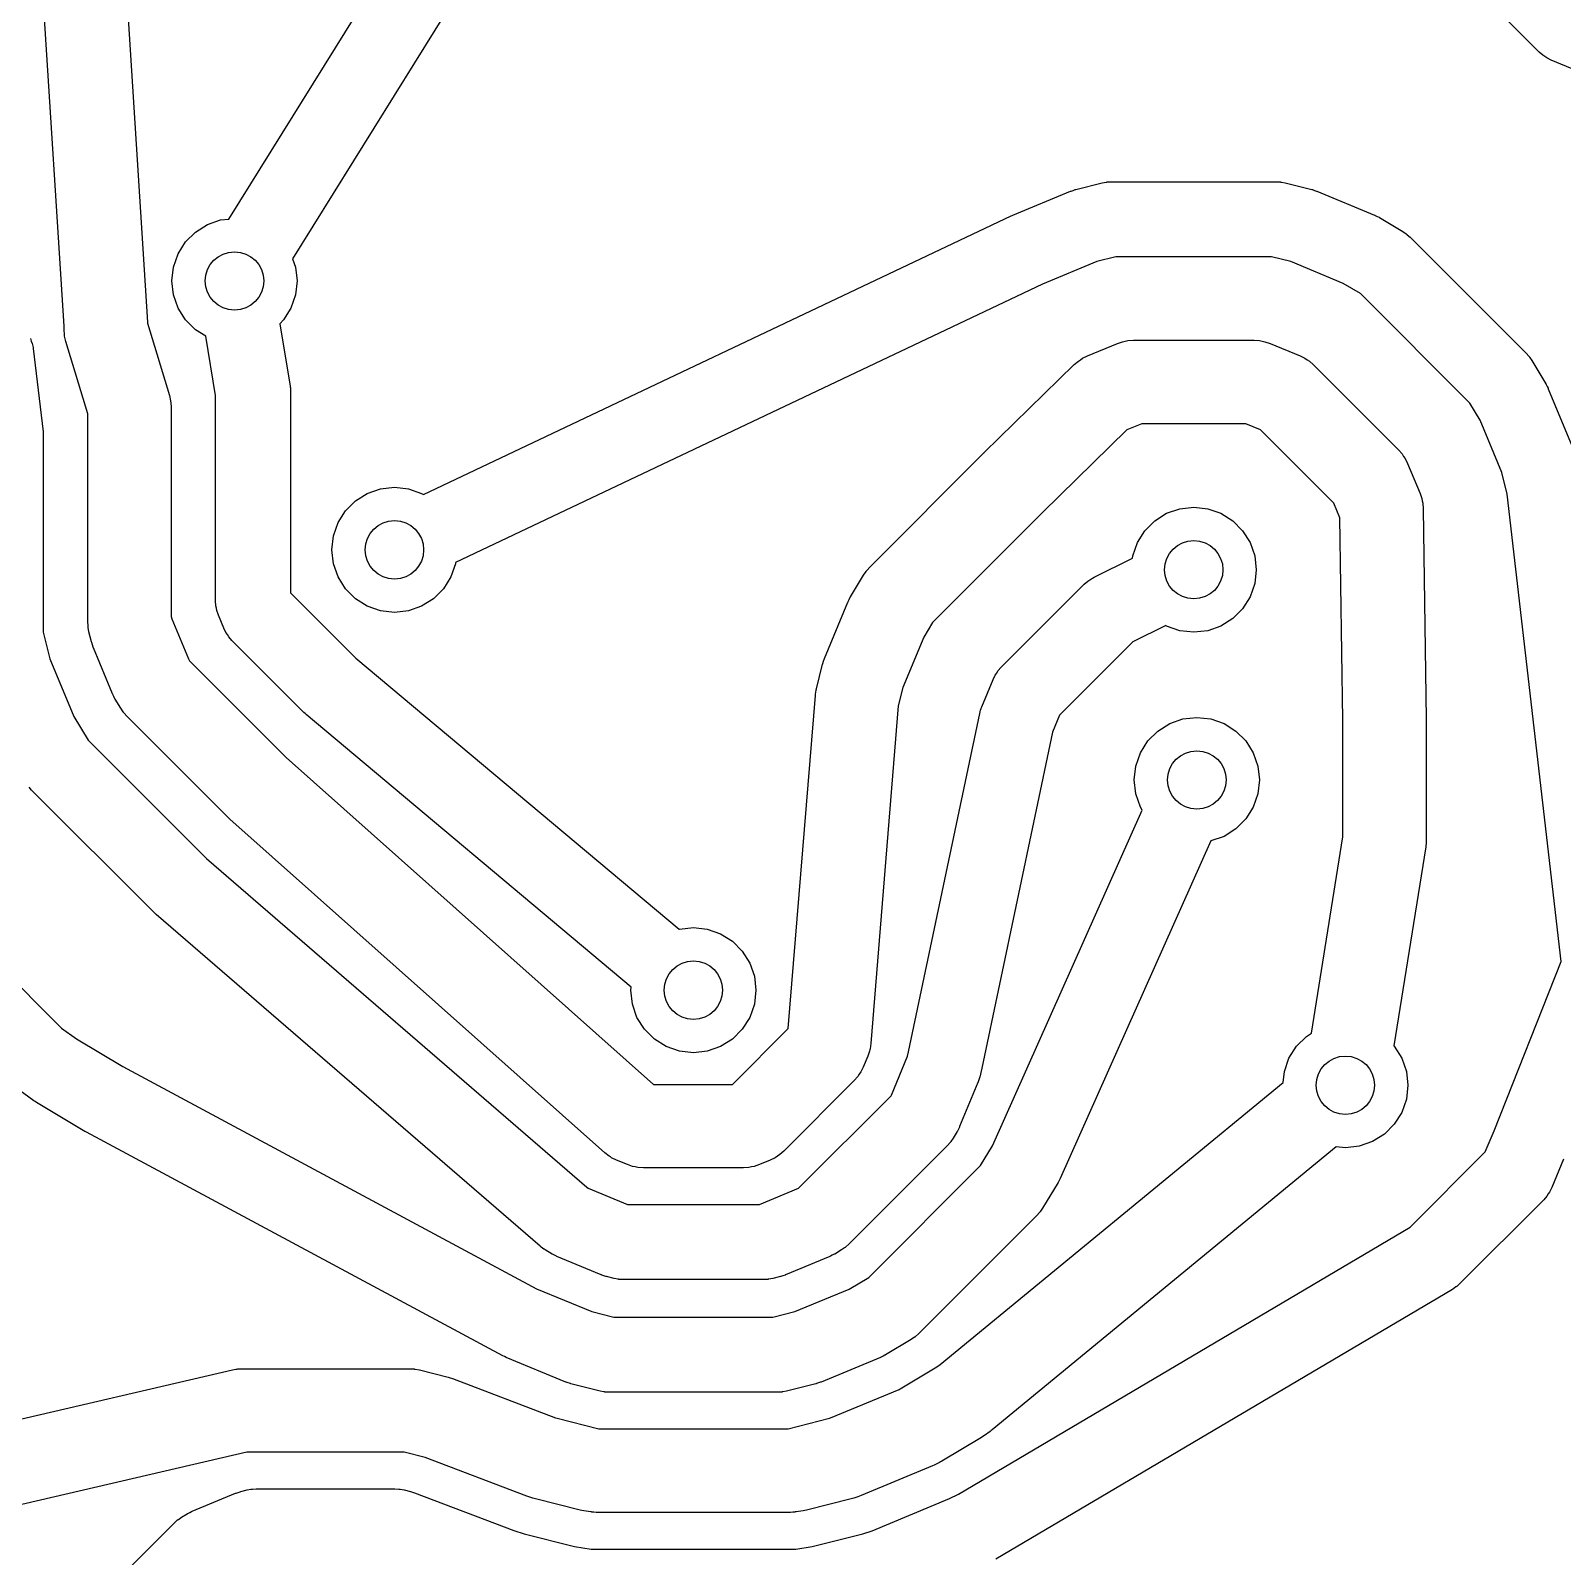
# Model space of a CAD drawing. Extents: x 94.6 to 189.8, y -126.6 to -62.1.
# Drawn here: x 103.86 to 122.22, y -112.24 to -93.95 of the extents above; entities that cross this region are included whole.
import ezdxf

# ---------------------------------------------------------------- set-up
doc = ezdxf.new("R2010")
doc.units = 0
doc.layers.add('BLACK', color=7, linetype='CONTINUOUS')

msp = doc.modelspace()

# ---------------------------------------------------------------- linework, layer by layer
at = {"layer": 'BLACK', "linetype": 'CONTINUOUS'}
for p, q in [((106.231912, -96.210171), (120.971632, -72.522853)), ((121.708519, -73.042136), (106.996161, -96.685486)), ((104.2574, -97.493782), (103.857054, -91.200563)), ((104.854763, -91.132787), (105.256391, -97.446156)), ((121.935902, -94.208898), (120.861102, -93.134098)), ((121.935926, -94.208919), (121.935902, -94.208898)), ((121.935936, -94.208932), (121.935926, -94.208919)), ((121.935974, -94.208961), (121.935936, -94.208932)), ((121.980158, -94.247709), (121.935974, -94.208961)), ((122.005722, -94.262468), (121.980158, -94.247709)), ((122.029142, -94.280435), (122.005722, -94.262468)), ((122.081849, -94.30642), (122.029142, -94.280435)), ((122.081893, -94.306446), (122.081849, -94.30642)), ((122.081909, -94.30645), (122.081893, -94.306446)), ((122.081937, -94.306464), (122.081909, -94.30645)), ((122.514937, -94.485764), (122.081937, -94.306464)), ((116.382674, -95.856358), (116.699974, -95.776657)), ((116.699974, -95.776657), (116.746018, -95.768248)), ((116.746018, -95.768248), (116.750863, -95.76695)), ((116.750863, -95.76695), (116.754393, -95.766718)), ((116.754393, -95.766718), (116.757879, -95.766082)), ((116.757879, -95.766082), (116.762901, -95.76616)), ((116.762901, -95.76616), (116.8096, -95.7631)), ((116.8096, -95.7631), (118.7846, -95.7631)), ((118.7846, -95.7631), (118.831298, -95.76616)), ((118.831298, -95.76616), (118.836321, -95.766082)), ((118.836321, -95.766082), (118.839806, -95.766718)), ((118.839806, -95.766718), (118.843337, -95.76695)), ((118.843337, -95.76695), (118.848183, -95.768248)), ((118.848183, -95.768248), (118.894226, -95.776658)), ((118.894226, -95.776658), (119.211527, -95.856358)), ((115.629288, -96.163397), (116.319988, -95.877097)), ((116.319988, -95.877097), (116.324638, -95.875517)), ((116.324638, -95.875517), (116.326644, -95.874401)), ((116.326644, -95.874401), (116.351225, -95.866485)), ((116.351225, -95.866485), (116.375723, -95.858163)), ((116.375723, -95.858163), (116.378002, -95.857862)), ((116.378002, -95.857862), (116.382674, -95.856358)), ((119.211527, -95.856358), (119.216198, -95.857862)), ((119.216198, -95.857862), (119.218477, -95.858163)), ((119.218477, -95.858163), (119.242966, -95.866482)), ((119.242966, -95.866482), (119.267556, -95.874401)), ((119.267556, -95.874401), (119.269561, -95.875517)), ((119.269561, -95.875517), (119.274212, -95.877097)), ((119.274212, -95.877097), (119.964912, -96.163397)), ((108.563882, -99.512337), (115.60883, -96.17248)), ((115.60883, -96.17248), (115.61924, -96.168355)), ((115.61924, -96.168355), (115.629288, -96.163397)), ((119.964912, -96.163397), (119.969367, -96.165595)), ((119.969367, -96.165595), (119.971603, -96.166234)), ((119.971603, -96.166234), (119.994555, -96.178025)), ((119.994555, -96.178025), (120.017698, -96.189445)), ((120.017698, -96.189445), (120.019542, -96.190861)), ((120.019542, -96.190861), (120.023961, -96.193131)), ((120.023961, -96.193131), (120.304561, -96.361331)), ((105.713626, -96.484883), (105.832383, -96.366126)), ((105.832383, -96.366126), (105.974587, -96.276773)), ((105.974587, -96.276773), (106.133109, -96.221304)), ((106.133109, -96.221304), (106.231912, -96.210171)), ((120.304561, -96.361331), (120.342671, -96.38771)), ((105.624273, -96.627087), (105.713626, -96.484883)), ((120.342671, -96.38771), (120.347142, -96.390291)), ((120.347142, -96.390291), (120.349919, -96.392726)), ((120.349919, -96.392726), (120.352961, -96.394832)), ((120.352961, -96.394832), (120.356555, -96.398546)), ((120.356555, -96.398546), (120.391398, -96.429102)), ((120.391398, -96.429102), (121.781098, -97.818802)), ((105.568804, -96.785609), (105.624273, -96.627087)), ((106.996161, -96.685486), (107.031196, -96.785609)), ((116.634038, -96.721175), (115.984247, -96.990518)), ((116.86525, -96.6631), (116.634038, -96.721175)), ((118.72895, -96.6631), (116.86525, -96.6631)), ((118.960166, -96.721178), (118.72895, -96.6631)), ((119.589671, -96.982112), (118.960166, -96.721178)), ((105.55, -96.9525), (105.568804, -96.785609)), ((107.031196, -96.785609), (107.05, -96.9525)), ((105.568804, -97.119391), (105.55, -96.9525)), ((107.05, -96.9525), (107.031196, -97.119391)), ((115.984247, -96.990518), (108.950244, -100.325187)), ((119.794241, -97.104737), (119.589671, -96.982112)), ((121.105462, -98.415958), (119.794241, -97.104737)), ((105.624273, -97.277913), (105.568804, -97.119391)), ((105.713626, -97.420117), (105.624273, -97.277913)), ((106.975727, -97.277913), (106.886374, -97.420117)), ((107.031196, -97.119391), (106.975727, -97.277913)), ((105.256391, -97.446156), (105.256369, -97.457456)), ((105.256369, -97.457456), (105.519543, -98.326598)), ((105.832383, -97.538874), (105.713626, -97.420117)), ((106.886374, -97.420117), (106.841906, -97.464584)), ((106.841906, -97.464584), (106.967034, -98.212661)), ((103.856346, -97.640693), (103.864761, -97.672099)), ((104.2574, -97.5349), (104.2574, -97.493782)), ((104.261678, -97.600163), (104.2574, -97.5349)), ((104.263776, -97.607995), (104.261678, -97.600163)), ((104.264038, -97.616099), (104.263776, -97.607995)), ((104.278857, -97.679802), (104.264038, -97.616099)), ((105.954682, -97.61572), (105.832383, -97.538874)), ((106.0732, -98.324274), (105.954682, -97.61572)), ((117.008737, -97.667378), (117.074, -97.6631)), ((117.074, -97.6631), (118.5202, -97.6631)), ((118.5202, -97.6631), (118.585463, -97.667378)), ((103.864761, -97.672099), (103.876796, -97.702298)), ((103.876796, -97.702298), (103.88558, -97.749797)), ((103.88558, -97.749797), (103.886751, -97.754164)), ((103.886751, -97.754164), (103.886751, -97.756123)), ((103.886751, -97.756123), (103.887501, -97.760179)), ((103.887501, -97.760179), (104.005601, -98.761279)), ((104.541, -98.545538), (104.278857, -97.679802)), ((116.46451, -97.878982), (116.523169, -97.850056)), ((116.523169, -97.850056), (116.882654, -97.701161)), ((116.882654, -97.701161), (116.882658, -97.70116)), ((116.882658, -97.70116), (116.882661, -97.701158)), ((116.882661, -97.701158), (116.882669, -97.701156)), ((116.882669, -97.701156), (116.944602, -97.680135)), ((116.944602, -97.680135), (116.977084, -97.675859)), ((116.977084, -97.675859), (117.008737, -97.667378)), ((118.585463, -97.667378), (118.617115, -97.675859)), ((118.617115, -97.675859), (118.649598, -97.680135)), ((118.649598, -97.680135), (118.711531, -97.701156)), ((118.711531, -97.701156), (118.711538, -97.701158)), ((118.711538, -97.701158), (118.711542, -97.70116)), ((118.711542, -97.70116), (118.711545, -97.701161)), ((118.711545, -97.701161), (119.071031, -97.850056)), ((119.071031, -97.850056), (119.071035, -97.850058)), ((119.071035, -97.850058), (119.071042, -97.85006)), ((119.071042, -97.85006), (119.071058, -97.850069)), ((119.071058, -97.850069), (119.129689, -97.878982)), ((121.781098, -97.818802), (121.811653, -97.853644)), ((115.286595, -99.009739), (116.364795, -97.954639)), ((116.364795, -97.954639), (116.414432, -97.912051)), ((116.414432, -97.912051), (116.440645, -97.897292)), ((116.440645, -97.897292), (116.46451, -97.878982)), ((119.129689, -97.878982), (119.155693, -97.898934)), ((119.155693, -97.898934), (119.18408, -97.915324)), ((119.18408, -97.915324), (119.233226, -97.958424)), ((119.233226, -97.958424), (119.233245, -97.958438)), ((119.233245, -97.958438), (119.233249, -97.958444)), ((119.233249, -97.958444), (119.233253, -97.958447)), ((119.233253, -97.958447), (120.251754, -98.976947)), ((121.811653, -97.853644), (121.815368, -97.857239)), ((121.815368, -97.857239), (121.817473, -97.86028)), ((121.817473, -97.86028), (121.819909, -97.863058)), ((121.819909, -97.863058), (121.82249, -97.867528)), ((121.82249, -97.867528), (121.848869, -97.905639)), ((121.848869, -97.905639), (122.017069, -98.186239)), ((106.967034, -98.212661), (106.968139, -98.223643)), ((122.017069, -98.186239), (122.019338, -98.190657)), ((122.019338, -98.190657), (122.020755, -98.192502)), ((122.020755, -98.192502), (122.032181, -98.215658)), ((122.032181, -98.215658), (122.043966, -98.238598)), ((105.519543, -98.326598), (105.534362, -98.3903)), ((105.534362, -98.3903), (105.534623, -98.398404)), ((105.534623, -98.398404), (105.536722, -98.406237)), ((106.0732, -100.7872), (106.0732, -98.324274)), ((106.968139, -98.223643), (106.96935, -98.228163)), ((106.96935, -98.228163), (106.970763, -98.249725)), ((106.970763, -98.249725), (106.972927, -98.271229)), ((106.972927, -98.271229), (106.972478, -98.275887)), ((106.972478, -98.275887), (106.9732, -98.2869)), ((106.9732, -98.2869), (106.9732, -100.691704)), ((122.043966, -98.238598), (122.044603, -98.240831)), ((122.044603, -98.240831), (122.046803, -98.245288)), ((122.046803, -98.245288), (122.333103, -98.935988)), ((104.541, -101.0357), (104.541, -98.545538)), ((105.536722, -98.406237), (105.541, -98.4715)), ((105.541, -98.4715), (105.541, -100.973951)), ((121.228087, -98.620528), (121.105462, -98.415958)), ((104.005601, -98.761279), (104.006972, -98.787651)), ((116.995125, -98.736959), (115.987872, -99.722633)), ((117.17345, -98.6631), (116.995125, -98.736959)), ((118.42075, -98.6631), (117.17345, -98.6631)), ((118.596477, -98.735883), (118.42075, -98.6631)), ((119.474316, -99.613723), (118.596477, -98.735883)), ((121.489024, -99.250038), (121.228087, -98.620528)), ((104.006972, -98.787651), (104.0087, -98.814)), ((104.0087, -98.814), (104.0087, -101.163263)), ((113.915047, -100.381247), (115.282747, -99.013547)), ((115.282747, -99.013547), (115.284779, -99.011764)), ((115.284779, -99.011764), (115.286595, -99.009739)), ((120.251754, -98.976947), (120.251756, -98.976949)), ((120.251756, -98.976949), (120.251762, -98.976954)), ((120.251762, -98.976954), (120.251775, -98.97697)), ((120.251775, -98.97697), (120.294877, -99.02612)), ((120.294877, -99.02612), (120.311265, -99.054505)), ((120.311265, -99.054505), (120.331218, -99.08051)), ((120.331218, -99.08051), (120.360133, -99.139147)), ((120.360133, -99.139147), (120.36014, -99.139159)), ((120.36014, -99.139159), (120.360141, -99.139163)), ((120.360141, -99.139163), (120.360144, -99.139169)), ((120.360144, -99.139169), (120.509044, -99.498669)), ((121.553457, -99.50656), (121.489024, -99.250038)), ((107.749583, -99.588326), (107.891787, -99.498973)), ((107.891787, -99.498973), (108.050309, -99.443504)), ((108.050309, -99.443504), (108.2172, -99.4247)), ((108.2172, -99.4247), (108.384091, -99.443504)), ((108.384091, -99.443504), (108.542613, -99.498973)), ((108.542613, -99.498973), (108.563882, -99.512337)), ((120.509044, -99.498669), (120.530065, -99.560602)), ((107.630826, -99.707083), (107.749583, -99.588326)), ((117.471687, -99.737373), (117.630209, -99.681904)), ((117.630209, -99.681904), (117.7971, -99.6631)), ((117.7971, -99.6631), (117.963991, -99.681904)), ((117.963991, -99.681904), (118.122513, -99.737373)), ((119.54857, -99.792999), (119.474316, -99.613723)), ((120.530065, -99.560602), (120.533859, -99.589428)), ((120.533859, -99.589428), (120.541802, -99.617407)), ((120.541802, -99.617407), (120.547045, -99.682599)), ((120.547045, -99.682599), (120.584345, -102.202399)), ((122.2004, -105.11008), (121.553457, -99.50656)), ((107.486004, -100.007809), (107.541473, -99.849287)), ((107.541473, -99.849287), (107.630826, -99.707083)), ((115.987872, -99.722633), (114.66575, -101.044755)), ((117.210726, -99.945483), (117.329483, -99.826726)), ((117.329483, -99.826726), (117.471687, -99.737373)), ((118.122513, -99.737373), (118.264717, -99.826726)), ((118.264717, -99.826726), (118.383474, -99.945483)), ((119.5844, -102.213485), (119.54857, -99.792999)), ((107.4672, -100.1747), (107.486004, -100.007809)), ((117.121373, -100.087687), (117.210726, -99.945483)), ((118.383474, -99.945483), (118.472827, -100.087687)), ((107.486004, -100.341591), (107.4672, -100.1747)), ((117.065904, -100.246209), (117.121373, -100.087687)), ((118.472827, -100.087687), (118.528296, -100.246209)), ((107.541473, -100.500113), (107.486004, -100.341591)), ((108.948396, -100.341591), (108.892927, -100.500113)), ((108.950244, -100.325187), (108.948396, -100.341591)), ((113.876976, -100.423946), (113.881108, -100.419947)), ((113.881108, -100.419947), (113.915047, -100.381247)), ((116.601881, -100.503197), (117.062678, -100.274835)), ((117.062678, -100.274835), (117.065904, -100.246209)), ((118.528296, -100.246209), (118.5471, -100.4131)), ((118.5471, -100.4131), (118.528296, -100.579991)), ((107.630826, -100.642317), (107.541473, -100.500113)), ((108.892927, -100.500113), (108.803574, -100.642317)), ((113.684251, -100.737122), (113.839752, -100.477722)), ((113.839752, -100.477722), (113.869054, -100.435389)), ((113.869054, -100.435389), (113.871924, -100.43042)), ((113.871924, -100.43042), (113.874632, -100.427331)), ((113.874632, -100.427331), (113.876976, -100.423946)), ((115.489715, -101.581988), (116.483502, -100.588202)), ((116.483502, -100.588202), (116.527757, -100.549391)), ((116.527757, -100.549391), (116.54019, -100.542212)), ((116.54019, -100.542212), (116.550962, -100.532729)), ((116.550962, -100.532729), (116.601881, -100.503197)), ((118.528296, -100.579991), (118.472827, -100.738513)), ((106.07705, -100.845937), (106.0732, -100.7872)), ((106.9732, -100.691704), (107.753854, -101.472358)), ((107.749583, -100.761074), (107.630826, -100.642317)), ((107.891787, -100.850427), (107.749583, -100.761074)), ((108.684817, -100.761074), (108.542613, -100.850427)), ((108.803574, -100.642317), (108.684817, -100.761074)), ((113.654365, -100.795298), (113.667481, -100.769765)), ((113.667481, -100.769765), (113.68016, -100.744076)), ((113.68016, -100.744076), (113.681727, -100.742034)), ((113.681727, -100.742034), (113.684251, -100.737122)), ((118.472827, -100.738513), (118.383474, -100.880717)), ((106.084669, -100.874374), (106.07705, -100.845937)), ((106.088505, -100.903562), (106.084669, -100.874374)), ((106.107412, -100.959306), (106.088505, -100.903562)), ((106.171612, -101.114406), (106.107412, -100.959306)), ((108.050309, -100.905896), (107.891787, -100.850427)), ((108.2172, -100.9247), (108.050309, -100.905896)), ((108.384091, -100.905896), (108.2172, -100.9247)), ((108.542613, -100.850427), (108.384091, -100.905896)), ((113.372015, -101.476225), (113.651215, -100.802725)), ((113.651215, -100.802725), (113.653656, -100.797777)), ((113.653656, -100.797777), (113.654365, -100.795298)), ((118.383474, -100.880717), (118.264717, -100.999474)), ((104.544385, -101.087349), (104.541, -101.0357)), ((104.544295, -101.093), (104.544385, -101.087349)), ((104.545014, -101.096949), (104.544295, -101.093)), ((104.545278, -101.100963), (104.545014, -101.096949)), ((104.546743, -101.10643), (104.545278, -101.100963)), ((104.556023, -101.157343), (104.546743, -101.10643)), ((105.541, -100.973951), (105.5475, -100.999869)), ((105.5475, -100.999869), (105.747831, -101.482994)), ((106.171644, -101.114472), (106.171612, -101.114406)), ((106.171654, -101.114507), (106.171644, -101.114472)), ((106.171707, -101.114599), (106.171654, -101.114507)), ((106.197634, -101.167205), (106.171707, -101.114599)), ((114.66575, -101.044755), (114.560882, -101.219693)), ((117.460805, -101.081989), (117.067682, -101.276813)), ((117.471687, -101.088827), (117.460805, -101.081989)), ((117.630209, -101.144296), (117.471687, -101.088827)), ((117.7971, -101.1631), (117.630209, -101.144296)), ((117.963991, -101.144296), (117.7971, -101.1631)), ((118.122513, -101.088827), (117.963991, -101.144296)), ((118.264717, -100.999474), (118.122513, -101.088827)), ((104.0087, -101.163263), (104.088786, -101.482191)), ((104.586523, -101.278943), (104.556023, -101.157343)), ((104.588242, -101.284287), (104.586523, -101.278943)), ((104.588586, -101.286892), (104.588242, -101.284287)), ((104.597794, -101.313985), (104.588586, -101.286892)), ((104.60655, -101.341205), (104.597794, -101.313985)), ((106.215617, -101.190653), (106.197634, -101.167205)), ((106.230391, -101.216242), (106.215617, -101.190653)), ((106.269051, -101.260325), (106.230391, -101.216242)), ((106.269124, -101.260421), (106.269051, -101.260325)), ((106.269156, -101.260445), (106.269124, -101.260421)), ((106.269202, -101.260498), (106.269156, -101.260445)), ((107.131402, -102.122698), (106.269202, -101.260498)), ((114.560882, -101.219693), (114.309894, -101.825139)), ((117.067682, -101.276813), (116.189386, -102.155109)), ((104.088786, -101.482191), (104.375515, -102.173979)), ((104.607825, -101.343499), (104.60655, -101.341205)), ((104.609633, -101.348816), (104.607825, -101.343499)), ((104.838232, -101.900116), (104.609633, -101.348816)), ((105.747831, -101.482994), (105.761677, -101.506071)), ((105.761677, -101.506071), (106.919073, -102.663466)), ((107.753854, -101.472358), (111.629762, -104.722475)), ((113.350975, -101.538152), (113.360194, -101.511014)), ((113.360194, -101.511014), (113.36897, -101.483745)), ((113.36897, -101.483745), (113.370228, -101.481481)), ((113.370228, -101.481481), (113.372015, -101.476225)), ((113.275336, -101.839304), (113.348936, -101.546004)), ((113.348936, -101.546004), (113.350636, -101.54072)), ((113.350636, -101.54072), (113.350975, -101.538152)), ((115.392159, -101.72798), (115.418195, -101.675189)), ((115.418195, -101.675189), (115.436148, -101.651792)), ((115.436148, -101.651792), (115.450891, -101.626258)), ((115.450891, -101.626258), (115.489702, -101.582002)), ((115.489702, -101.582002), (115.489707, -101.581996)), ((115.489707, -101.581996), (115.489711, -101.581992)), ((115.489711, -101.581992), (115.489715, -101.581988)), ((113.263601, -101.903646), (113.267944, -101.87983)), ((113.267944, -101.87983), (113.271481, -101.855853)), ((113.271481, -101.855853), (113.273192, -101.851057)), ((113.273192, -101.851057), (113.275336, -101.839304)), ((114.309894, -101.825139), (114.25532, -102.04262)), ((115.256659, -102.055081), (115.392159, -101.72798)), ((104.840722, -101.90516), (104.838232, -101.900116)), ((104.841444, -101.907684), (104.840722, -101.90516)), ((104.854516, -101.933106), (104.841444, -101.907684)), ((104.867182, -101.958763), (104.854516, -101.933106)), ((104.868782, -101.960846), (104.867182, -101.958763)), ((104.871354, -101.965848), (104.868782, -101.960846)), ((104.935853, -102.073347), (104.871354, -101.965848)), ((104.96501, -102.115433), (104.935853, -102.073347)), ((112.938028, -105.911865), (113.261938, -101.920556)), ((113.261938, -101.920556), (113.263682, -101.908731)), ((113.263682, -101.908731), (113.263601, -101.903646)), ((114.25532, -102.04262), (113.926662, -106.092444)), ((115.247849, -102.078114), (115.250854, -102.07218)), ((115.250854, -102.07218), (115.256659, -102.055081)), ((104.375515, -102.173979), (104.544642, -102.456146)), ((104.967924, -102.12048), (104.96501, -102.115433)), ((104.970697, -102.123642), (104.967924, -102.12048)), ((104.973099, -102.127109), (104.970697, -102.123642)), ((104.977297, -102.131168), (104.973099, -102.127109)), ((105.011047, -102.169653), (104.977297, -102.131168)), ((106.222246, -103.380853), (105.011047, -102.169653)), ((107.146215, -102.135688), (107.131402, -102.122698)), ((107.160458, -102.149314), (107.146215, -102.135688)), ((111.054286, -105.414458), (107.160458, -102.149314)), ((114.379722, -106.192764), (115.232008, -102.134805)), ((115.232008, -102.134805), (115.236869, -102.117406)), ((115.236869, -102.117406), (115.237737, -102.11082)), ((115.237737, -102.11082), (115.243238, -102.094615)), ((115.243238, -102.094615), (115.247849, -102.078114)), ((116.189386, -102.155109), (116.104178, -102.360803)), ((117.508987, -102.257173), (117.667509, -102.201704)), ((117.667509, -102.201704), (117.8344, -102.1829)), ((117.8344, -102.1829), (118.001291, -102.201704)), ((118.001291, -102.201704), (118.159813, -102.257173)), ((119.5844, -103.616223), (119.5844, -102.213485)), ((120.584345, -102.202399), (120.584157, -102.206099)), ((120.584157, -102.206099), (120.5844, -102.2098)), ((120.5844, -102.2098), (120.5844, -103.656)), ((116.104178, -102.360803), (115.258692, -106.386395)), ((117.248026, -102.465283), (117.366783, -102.346526)), ((117.366783, -102.346526), (117.508987, -102.257173)), ((118.159813, -102.257173), (118.302017, -102.346526)), ((118.302017, -102.346526), (118.420774, -102.465283)), ((104.544642, -102.456146), (105.963426, -103.87493)), ((117.103204, -102.766009), (117.158673, -102.607487)), ((117.158673, -102.607487), (117.248026, -102.465283)), ((118.420774, -102.465283), (118.510127, -102.607487)), ((118.510127, -102.607487), (118.565596, -102.766009)), ((106.919073, -102.663466), (111.320772, -106.5808)), ((117.0844, -102.9329), (117.103204, -102.766009)), ((118.565596, -102.766009), (118.5844, -102.9329)), ((117.103204, -103.099791), (117.0844, -102.9329)), ((118.5844, -102.9329), (118.565596, -103.099791)), ((103.869002, -103.053298), (103.838428, -103.018434)), ((105.338602, -104.522898), (103.869002, -103.053298)), ((117.158673, -103.258313), (117.103204, -103.099791)), ((118.565596, -103.099791), (118.510127, -103.258313)), ((115.385116, -107.315849), (117.180696, -103.293362)), ((117.180696, -103.293362), (117.158673, -103.258313)), ((118.510127, -103.258313), (118.420774, -103.400517)), ((106.233186, -103.390447), (106.222246, -103.380853)), ((106.243395, -103.400806), (106.233186, -103.390447)), ((110.737194, -107.400106), (106.243395, -103.400806)), ((118.302017, -103.519274), (118.159813, -103.608627)), ((118.420774, -103.400517), (118.302017, -103.519274)), ((118.000777, -103.664153), (116.195919, -107.707428)), ((118.001291, -103.664096), (118.000777, -103.664153)), ((118.159813, -103.608627), (118.001291, -103.664096)), ((119.207989, -105.967004), (119.5844, -103.616223)), ((120.579014, -103.725394), (120.578111, -103.735054)), ((120.580122, -103.721263), (120.579014, -103.725394)), ((120.581806, -103.695564), (120.580122, -103.721263)), ((120.584205, -103.669935), (120.581806, -103.695564)), ((120.5844, -103.656), (120.583765, -103.665682)), ((120.583765, -103.665682), (120.584205, -103.669935)), ((105.963426, -103.87493), (110.52118, -107.813766)), ((120.578111, -103.735054), (120.196252, -106.119861)), ((102.485405, -104.163609), (104.228293, -105.906497)), ((105.350908, -104.53369), (105.338602, -104.522898)), ((105.36256, -104.545174), (105.350908, -104.53369)), ((109.96216, -108.520174), (105.36256, -104.545174)), ((111.629762, -104.722475), (111.633109, -104.721304)), ((111.633109, -104.721304), (111.8, -104.7025)), ((111.8, -104.7025), (111.966891, -104.721304)), ((111.966891, -104.721304), (112.125413, -104.776773)), ((112.125413, -104.776773), (112.267617, -104.866126)), ((112.267617, -104.866126), (112.386374, -104.984883)), ((112.386374, -104.984883), (112.475727, -105.127087)), ((112.475727, -105.127087), (112.531196, -105.285609)), ((121.397234, -107.136078), (122.2004, -105.11008)), ((112.531196, -105.285609), (112.55, -105.4525)), ((111.05, -105.4525), (111.054286, -105.414458)), ((111.068804, -105.619391), (111.05, -105.4525)), ((112.55, -105.4525), (112.531196, -105.619391)), ((111.124273, -105.777913), (111.068804, -105.619391)), ((112.531196, -105.619391), (112.475727, -105.777913)), ((104.228293, -105.906497), (104.407464, -106.036396)), ((111.213626, -105.920117), (111.124273, -105.777913)), ((111.332383, -106.038874), (111.213626, -105.920117)), ((112.386374, -105.920117), (112.267617, -106.038874)), ((112.269094, -106.5808), (112.938028, -105.911865)), ((112.475727, -105.777913), (112.386374, -105.920117)), ((104.407464, -106.036396), (104.960746, -106.367811)), ((111.474587, -106.128227), (111.332383, -106.038874)), ((112.267617, -106.038874), (112.125413, -106.128227)), ((113.926662, -106.092444), (113.917119, -106.157147)), ((119.027926, -106.124283), (119.146683, -106.005526)), ((119.146683, -106.005526), (119.207989, -105.967004)), ((111.633109, -106.183696), (111.474587, -106.128227)), ((111.8, -106.2025), (111.633109, -106.183696)), ((111.966891, -106.183696), (111.8, -106.2025)), ((112.125413, -106.128227), (111.966891, -106.183696)), ((113.890265, -106.24328), (113.836065, -106.37418)), ((113.91128, -106.181345), (113.890265, -106.24328)), ((113.912912, -106.168935), (113.91128, -106.181345)), ((113.917119, -106.157147), (113.912912, -106.168935)), ((114.172694, -106.712256), (114.366936, -106.243634)), ((114.366936, -106.243634), (114.379722, -106.192764)), ((118.883104, -106.425009), (118.938573, -106.266487)), ((118.938573, -106.266487), (119.027926, -106.124283)), ((120.196252, -106.119861), (120.200674, -106.124283)), ((120.200674, -106.124283), (120.290027, -106.266487)), ((120.290027, -106.266487), (120.345496, -106.425009)), ((104.960746, -106.367811), (109.92154, -109.030389)), ((113.787176, -106.458874), (113.770776, -106.48728)), ((113.807146, -106.432842), (113.787176, -106.458874)), ((113.836001, -106.374307), (113.807146, -106.432842)), ((113.83604, -106.374242), (113.836001, -106.374307)), ((113.836046, -106.374217), (113.83604, -106.374242)), ((113.836065, -106.37418), (113.836046, -106.374217)), ((115.254723, -106.403602), (115.231723, -106.495102)), ((115.25631, -106.394916), (115.254723, -106.403602)), ((115.258692, -106.386395), (115.25631, -106.394916)), ((118.868084, -106.558315), (118.883104, -106.425009)), ((120.345496, -106.425009), (120.3643, -106.5919)), ((103.895164, -106.776625), (103.671165, -106.614225)), ((111.320772, -106.5808), (112.269094, -106.5808)), ((113.727653, -106.536453), (112.883953, -107.380153)), ((113.72768, -106.536421), (113.727653, -106.536453)), ((113.727701, -106.536406), (113.72768, -106.536421)), ((113.727748, -106.536344), (113.727701, -106.536406)), ((113.770776, -106.48728), (113.727748, -106.536344)), ((114.75818, -109.939217), (118.868084, -106.558315)), ((115.211004, -106.557707), (114.991404, -107.087508)), ((115.212563, -106.553117), (115.211004, -106.557707)), ((115.213671, -106.551128), (115.212563, -106.553117)), ((115.221608, -106.526494), (115.213671, -106.551128)), ((115.229939, -106.501973), (115.221608, -106.526494)), ((115.230236, -106.499714), (115.229939, -106.501973)), ((115.231723, -106.495102), (115.230236, -106.499714)), ((120.3643, -106.5919), (120.345496, -106.758791)), ((103.911854, -106.787132), (103.895164, -106.776625)), ((103.928061, -106.798342), (103.911854, -106.787132)), ((104.507361, -107.145342), (103.928061, -106.798342)), ((113.064633, -107.82227), (114.16977, -106.717133)), ((114.16977, -106.717133), (114.172694, -106.712256)), ((120.345496, -106.758791), (120.290027, -106.917313)), ((120.290027, -106.917313), (120.200674, -107.059517)), ((104.516793, -107.150183), (104.507361, -107.145342)), ((104.525789, -107.155799), (104.516793, -107.150183)), ((109.515689, -109.833999), (104.525789, -107.155799)), ((114.961656, -107.146583), (114.913156, -107.227483)), ((114.963936, -107.142144), (114.961656, -107.146583)), ((114.965357, -107.140294), (114.963936, -107.142144)), ((114.976771, -107.117161), (114.965357, -107.140294)), ((114.988555, -107.094226), (114.976771, -107.117161)), ((114.989195, -107.091983), (114.988555, -107.094226)), ((114.991404, -107.087508), (114.989195, -107.091983)), ((120.081917, -107.178274), (119.939713, -107.267627)), ((120.200674, -107.059517), (120.081917, -107.178274)), ((121.291512, -107.391291), (121.397234, -107.136078)), ((112.883844, -107.380248), (112.83478, -107.423276)), ((112.883906, -107.380201), (112.883844, -107.380248)), ((112.883921, -107.38018), (112.883906, -107.380201)), ((112.883953, -107.380153), (112.883921, -107.38018)), ((114.845398, -107.314298), (113.661798, -108.497898)), ((114.87593, -107.279482), (114.845398, -107.314298)), ((114.879652, -107.275881), (114.87593, -107.279482)), ((114.881764, -107.272829), (114.879652, -107.275881)), ((114.884209, -107.270042), (114.881764, -107.272829)), ((114.886796, -107.265561), (114.884209, -107.270042)), ((114.913156, -107.227483), (114.886796, -107.265561)), ((115.242268, -107.554135), (115.385116, -107.315849)), ((119.504643, -107.329544), (115.381745, -110.721137)), ((119.6143, -107.3419), (119.504643, -107.329544)), ((119.781191, -107.323096), (119.6143, -107.3419)), ((119.939713, -107.267627), (119.781191, -107.323096)), ((120.390646, -108.292157), (121.291512, -107.391291)), ((110.788791, -107.440298), (110.737194, -107.400106)), ((110.80514, -107.448509), (110.788791, -107.440298)), ((110.819658, -107.459646), (110.80514, -107.448509)), ((110.87832, -107.488565), (110.819658, -107.459646)), ((111.009153, -107.542737), (110.87832, -107.488565)), ((111.009158, -107.54274), (111.009153, -107.542737)), ((111.009162, -107.542741), (111.009158, -107.54274)), ((111.00922, -107.542765), (111.009162, -107.542741)), ((111.071155, -107.56378), (111.00922, -107.542765)), ((111.103614, -107.568049), (111.071155, -107.56378)), ((111.135237, -107.576522), (111.103614, -107.568049)), ((111.2005, -107.5808), (111.135237, -107.576522)), ((111.200567, -107.5808), (111.2005, -107.5808)), ((112.399433, -107.5808), (111.200567, -107.5808)), ((112.3995, -107.5808), (112.399433, -107.5808)), ((112.464763, -107.576522), (112.3995, -107.5808)), ((112.496385, -107.568049), (112.464763, -107.576522)), ((112.528845, -107.56378), (112.496385, -107.568049)), ((112.59078, -107.542765), (112.528845, -107.56378)), ((112.590837, -107.542741), (112.59078, -107.542765)), ((112.590842, -107.54274), (112.590837, -107.542741)), ((112.590846, -107.542737), (112.590842, -107.54274)), ((112.72168, -107.488566), (112.590846, -107.542737)), ((112.721721, -107.488545), (112.72168, -107.488566)), ((112.721742, -107.48854), (112.721721, -107.488545)), ((112.721796, -107.488508), (112.721742, -107.48854)), ((112.780341, -107.459646), (112.721796, -107.488508)), ((112.80637, -107.439678), (112.780341, -107.459646)), ((112.83478, -107.423276), (112.80637, -107.439678)), ((113.901635, -108.894768), (115.242268, -107.554135)), ((122.230041, -107.47732), (122.088741, -107.81842)), ((116.17096, -107.755376), (115.98566, -108.064476)), ((116.183307, -107.731341), (116.17096, -107.755376)), ((116.195919, -107.707428), (116.183307, -107.731341)), ((110.52118, -107.813766), (110.540243, -107.825194)), ((110.540243, -107.825194), (111.008865, -108.019436)), ((112.591132, -108.019437), (113.059754, -107.825195)), ((113.059754, -107.825195), (113.064633, -107.82227)), ((122.030009, -107.920142), (121.991198, -107.964398)), ((122.044749, -107.89461), (122.030009, -107.920142)), ((122.062705, -107.871212), (122.044749, -107.89461)), ((122.088741, -107.81842), (122.062705, -107.871212)), ((111.008865, -108.019436), (111.014291, -108.0208)), ((111.014291, -108.0208), (112.585711, -108.0208)), ((112.585711, -108.0208), (112.591132, -108.019437)), ((115.94844, -108.116471), (115.917898, -108.151298)), ((115.952157, -108.112875), (115.94844, -108.116471)), ((115.954264, -108.10983), (115.952157, -108.112875)), ((115.956709, -108.107043), (115.954264, -108.10983)), ((115.959297, -108.10256), (115.956709, -108.107043)), ((115.98566, -108.064476), (115.959297, -108.10256)), ((121.991184, -107.964411), (120.986798, -108.968798)), ((121.991189, -107.964408), (121.991184, -107.964411)), ((121.991192, -107.964403), (121.991189, -107.964408)), ((121.991198, -107.964398), (121.991192, -107.964403)), ((115.917898, -108.151298), (114.498798, -109.570398)), ((114.978127, -111.491039), (120.390646, -108.292157)), ((113.661798, -108.497898), (113.626982, -108.528429)), ((109.972839, -108.528246), (109.96216, -108.520174)), ((109.976619, -108.532152), (109.972839, -108.528246)), ((109.99312, -108.543574), (109.976619, -108.532152)), ((110.009118, -108.555667), (109.99312, -108.543574)), ((110.014005, -108.558033), (110.009118, -108.555667)), ((110.025017, -108.565656), (110.014005, -108.558033)), ((110.105917, -108.614156), (110.025017, -108.565656)), ((110.110355, -108.616436), (110.105917, -108.614156)), ((110.112206, -108.617857), (110.110355, -108.616436)), ((110.135338, -108.629271), (110.112206, -108.617857)), ((110.158274, -108.641055), (110.135338, -108.629271)), ((110.160516, -108.641695), (110.158274, -108.641055)), ((110.164992, -108.643904), (110.160516, -108.641695)), ((110.694793, -108.863504), (110.164992, -108.643904)), ((113.435008, -108.643904), (112.905208, -108.863504)), ((113.439478, -108.641698), (113.435008, -108.643904)), ((113.441726, -108.641056), (113.439478, -108.641698)), ((113.464689, -108.629257), (113.441726, -108.641056)), ((113.487794, -108.617857), (113.464689, -108.629257)), ((113.489644, -108.616436), (113.487794, -108.617857)), ((113.494083, -108.614156), (113.489644, -108.616436)), ((113.574983, -108.565656), (113.494083, -108.614156)), ((113.613061, -108.539296), (113.574983, -108.565656)), ((113.617542, -108.536709), (113.613061, -108.539296)), ((113.620329, -108.534264), (113.617542, -108.536709)), ((113.623381, -108.532152), (113.620329, -108.534264)), ((113.626982, -108.528429), (113.623381, -108.532152)), ((110.699382, -108.865063), (110.694793, -108.863504)), ((110.701372, -108.866171), (110.699382, -108.865063)), ((112.900616, -108.865063), (112.898628, -108.866171)), ((112.905208, -108.863504), (112.900616, -108.865063)), ((109.92154, -109.030389), (110.583827, -109.304919)), ((110.726005, -108.874108), (110.701372, -108.866171)), ((110.750527, -108.882439), (110.726005, -108.874108)), ((110.752785, -108.882736), (110.750527, -108.882439)), ((110.757398, -108.884223), (110.752785, -108.882736)), ((110.848898, -108.907223), (110.757398, -108.884223)), ((110.895053, -108.915661), (110.848898, -108.907223)), ((110.899863, -108.91695), (110.895053, -108.915661)), ((110.903354, -108.917178), (110.899863, -108.91695)), ((110.906801, -108.917809), (110.903354, -108.917178)), ((110.911786, -108.917731), (110.906801, -108.917809)), ((110.9586, -108.9208), (110.911786, -108.917731)), ((112.6414, -108.9208), (110.9586, -108.9208)), ((112.688213, -108.917731), (112.6414, -108.9208)), ((112.693199, -108.917809), (112.688213, -108.917731)), ((112.696645, -108.917178), (112.693199, -108.917809)), ((112.700137, -108.91695), (112.696645, -108.917178)), ((112.704946, -108.915661), (112.700137, -108.91695)), ((112.751102, -108.907223), (112.704946, -108.915661)), ((112.842602, -108.884224), (112.751102, -108.907223)), ((112.847224, -108.882734), (112.842602, -108.884224)), ((112.849473, -108.882438), (112.847224, -108.882734)), ((112.873945, -108.874124), (112.849473, -108.882438)), ((112.898628, -108.866171), (112.873945, -108.874124)), ((113.01617, -109.30492), (113.668559, -109.034493)), ((113.668559, -109.034493), (113.901635, -108.894768)), ((120.897559, -109.037999), (115.423759, -112.273099)), ((120.939374, -109.009437), (120.897559, -109.037999)), ((120.942542, -109.007609), (120.939374, -109.009437)), ((120.944267, -109.006095), (120.942542, -109.007609)), ((120.946166, -109.004799), (120.944267, -109.006095)), ((120.948729, -109.002182), (120.946166, -109.004799)), ((120.986798, -108.968798), (120.948729, -109.002182)), ((110.583827, -109.304919), (110.847342, -109.3711)), ((110.847342, -109.3711), (112.752658, -109.3711)), ((112.752658, -109.3711), (113.01617, -109.30492)), ((114.498798, -109.570398), (114.463975, -109.600935)), ((114.411976, -109.63816), (114.102876, -109.82346)), ((114.450065, -109.611793), (114.411976, -109.63816)), ((114.454542, -109.609209), (114.450065, -109.611793)), ((114.457325, -109.606767), (114.454542, -109.609209)), ((114.460375, -109.604657), (114.457325, -109.606767)), ((114.463975, -109.600935), (114.460375, -109.604657)), ((109.536076, -109.843278), (109.515689, -109.833999)), ((109.556184, -109.853201), (109.536076, -109.843278)), ((110.269784, -110.149001), (109.556184, -109.853201)), ((114.043815, -109.853201), (113.330216, -110.149001)), ((114.048275, -109.850999), (114.043815, -109.853201)), ((114.050519, -109.850359), (114.048275, -109.850999)), ((114.073486, -109.838558), (114.050519, -109.850359)), ((114.096601, -109.827153), (114.073486, -109.838558)), ((114.098448, -109.825734), (114.096601, -109.827153)), ((114.102876, -109.82346), (114.098448, -109.825734)), ((114.27928, -110.230892), (114.719801, -109.967063)), ((114.719801, -109.967063), (114.75818, -109.939217)), ((102.67652, -110.839818), (106.275216, -110.001926)), ((106.275216, -110.001926), (106.315397, -109.995305)), ((106.315397, -109.995305), (106.323337, -109.993178)), ((106.323337, -109.993178), (106.331593, -109.992636)), ((106.331593, -109.992636), (106.339749, -109.991293)), ((106.339749, -109.991293), (106.347956, -109.991564)), ((106.347956, -109.991564), (106.3886, -109.9889)), ((106.3886, -109.9889), (108.3954, -109.9889)), ((108.3954, -109.9889), (108.447088, -109.992288)), ((108.447088, -109.992288), (108.452726, -109.992198)), ((108.452726, -109.992198), (108.456662, -109.992915)), ((108.456662, -109.992915), (108.460663, -109.993178)), ((108.460663, -109.993178), (108.466118, -109.994639)), ((108.466118, -109.994639), (108.517068, -110.003929)), ((108.517068, -110.003929), (108.859068, -110.089729)), ((108.859068, -110.089729), (108.886927, -110.098691)), ((108.886927, -110.098691), (108.914943, -110.107283)), ((108.914943, -110.107283), (110.148835, -110.575963)), ((110.274446, -110.150585), (110.269784, -110.149001)), ((110.276459, -110.151705), (110.274446, -110.150585)), ((113.325553, -110.150585), (113.323541, -110.151705)), ((113.330216, -110.149001), (113.325553, -110.150585)), ((110.301046, -110.159621), (110.276459, -110.151705)), ((110.325519, -110.167936), (110.301046, -110.159621)), ((110.327803, -110.168237), (110.325519, -110.167936)), ((110.332489, -110.169746), (110.327803, -110.168237)), ((110.682089, -110.257546), (110.332489, -110.169746)), ((110.72811, -110.265949), (110.682089, -110.257546)), ((110.732963, -110.26725), (110.72811, -110.265949)), ((110.7365, -110.267481), (110.732963, -110.26725)), ((110.739995, -110.26812), (110.7365, -110.267481)), ((110.745027, -110.26804), (110.739995, -110.26812)), ((110.7917, -110.2711), (110.745027, -110.26804)), ((112.8083, -110.2711), (110.7917, -110.2711)), ((112.854984, -110.268039), (112.8083, -110.2711)), ((112.860005, -110.268119), (112.854984, -110.268039)), ((112.863491, -110.267482), (112.860005, -110.268119)), ((112.867037, -110.26725), (112.863491, -110.267482)), ((112.871898, -110.265947), (112.867037, -110.26725)), ((112.917911, -110.257546), (112.871898, -110.265947)), ((113.267511, -110.169746), (112.917911, -110.257546)), ((113.272196, -110.168237), (113.267511, -110.169746)), ((113.274481, -110.167936), (113.272196, -110.168237)), ((113.298953, -110.159621), (113.274481, -110.167936)), ((113.323541, -110.151705), (113.298953, -110.159621)), ((113.444038, -110.57829), (114.266775, -110.237256)), ((114.266775, -110.237256), (114.27928, -110.230892)), ((110.148835, -110.575963), (110.169271, -110.582634)), ((110.169271, -110.582634), (110.665146, -110.707461)), ((112.934856, -110.707461), (113.430731, -110.582633)), ((113.430731, -110.582633), (113.444038, -110.57829)), ((110.665146, -110.707461), (110.687871, -110.7111)), ((110.687871, -110.7111), (112.912129, -110.7111)), ((112.912129, -110.7111), (112.934856, -110.707461)), ((115.252502, -110.813654), (114.778302, -111.097654)), ((115.270599, -110.801137), (115.252502, -110.813654)), ((115.289229, -110.7894), (115.270599, -110.801137)), ((115.357729, -110.7397), (115.289229, -110.7894)), ((115.369411, -110.729996), (115.357729, -110.7397)), ((115.381745, -110.721137), (115.369411, -110.729996)), ((106.446041, -110.9889), (102.906834, -111.812941)), ((108.333638, -110.9889), (106.446041, -110.9889)), ((108.587279, -111.052533), (108.333638, -110.9889)), ((109.804857, -111.515017), (108.587279, -111.052533)), ((114.667659, -111.153591), (113.809059, -111.509491)), ((114.685091, -111.144988), (114.667659, -111.153591)), ((114.702956, -111.137325), (114.685091, -111.144988)), ((114.748156, -111.114325), (114.702956, -111.137325)), ((114.762968, -111.105523), (114.748156, -111.114325)), ((114.778302, -111.097654), (114.762968, -111.105523)), ((106.451124, -111.44237), (106.49665, -111.434093)), ((106.49665, -111.434093), (106.501663, -111.43275)), ((106.501663, -111.43275), (106.505377, -111.432506)), ((106.505377, -111.432506), (106.509038, -111.431841)), ((106.509038, -111.431841), (106.514224, -111.431926)), ((106.514224, -111.431926), (106.5604, -111.4289)), ((106.5604, -111.4289), (108.2236, -111.4289)), ((108.2236, -111.4289), (108.269775, -111.431926)), ((108.269775, -111.431926), (108.274962, -111.431841)), ((108.274962, -111.431841), (108.278622, -111.432506)), ((108.278622, -111.432506), (108.282337, -111.43275)), ((108.282337, -111.43275), (108.287349, -111.434093)), ((108.287349, -111.434093), (108.332876, -111.44237)), ((105.792672, -111.697646), (106.311671, -111.482346)), ((106.311671, -111.482346), (106.316642, -111.480655)), ((106.316642, -111.480655), (106.31878, -111.479468)), ((106.31878, -111.479468), (106.343156, -111.471639)), ((106.343156, -111.471639), (106.3674, -111.463396)), ((106.3674, -111.463396), (106.369824, -111.463075)), ((106.369824, -111.463075), (106.374824, -111.46147)), ((106.374824, -111.46147), (106.451124, -111.44237)), ((108.332876, -111.44237), (108.409175, -111.461469)), ((108.409175, -111.461469), (108.434143, -111.469487)), ((108.434143, -111.469487), (108.459211, -111.477144)), ((108.459211, -111.477144), (109.649757, -111.927814)), ((109.816218, -111.5185), (109.804857, -111.515017)), ((109.827254, -111.522921), (109.816218, -111.5185)), ((109.875353, -111.53862), (109.827254, -111.522921)), ((109.89204, -111.542881), (109.875353, -111.53862)), ((109.908442, -111.548173), (109.89204, -111.542881)), ((110.442342, -111.682573), (109.908442, -111.548173)), ((113.691559, -111.548173), (113.157658, -111.682573)), ((113.707952, -111.542884), (113.691559, -111.548173)), ((113.724646, -111.538621), (113.707952, -111.542884)), ((113.772746, -111.522921), (113.724646, -111.538621)), ((113.790725, -111.515719), (113.772746, -111.522921)), ((113.809059, -111.509491), (113.790725, -111.515719)), ((113.943586, -111.929983), (114.869906, -111.546062)), ((114.869906, -111.546062), (114.978127, -111.491039)), ((105.614351, -111.80494), (105.617945, -111.801227)), ((105.617945, -111.801227), (105.620984, -111.799123)), ((105.620984, -111.799123), (105.623758, -111.796691)), ((105.623758, -111.796691), (105.628222, -111.794113)), ((105.628222, -111.794113), (105.666345, -111.767727)), ((105.666345, -111.767727), (105.733746, -111.727327)), ((105.733746, -111.727327), (105.738079, -111.7251)), ((105.738079, -111.7251), (105.739893, -111.723708)), ((105.739893, -111.723708), (105.76309, -111.712253)), ((105.76309, -111.712253), (105.786105, -111.700431)), ((105.786105, -111.700431), (105.788303, -111.699803)), ((105.788303, -111.699803), (105.792672, -111.697646)), ((110.463942, -111.686529), (110.442342, -111.682573)), ((110.485359, -111.691413), (110.463942, -111.686529)), ((110.569059, -111.704813), (110.485359, -111.691413)), ((110.578708, -111.705715), (110.569059, -111.704813)), ((110.582837, -111.706822), (110.578708, -111.705715)), ((110.608529, -111.708506), (110.582837, -111.706822)), ((110.634178, -111.710906), (110.608529, -111.708506)), ((110.63843, -111.710466), (110.634178, -111.710906)), ((110.6481, -111.7111), (110.63843, -111.710466)), ((112.9519, -111.7111), (110.6481, -111.7111)), ((112.961569, -111.710466), (112.9519, -111.7111)), ((112.965823, -111.710906), (112.961569, -111.710466)), ((112.991472, -111.708506), (112.965823, -111.710906)), ((113.017163, -111.706822), (112.991472, -111.708506)), ((113.02129, -111.705715), (113.017163, -111.706822)), ((113.030941, -111.704813), (113.02129, -111.705715)), ((113.114641, -111.691413), (113.030941, -111.704813)), ((113.136058, -111.686529), (113.114641, -111.691413)), ((113.157658, -111.682573), (113.136058, -111.686529)), ((104.409702, -113.005302), (105.579502, -111.835502)), ((105.579502, -111.835502), (105.614351, -111.80494)), ((109.649757, -111.927814), (109.77021, -111.967079)), ((109.77021, -111.967079), (110.375611, -112.11947)), ((113.224388, -112.119471), (113.829789, -111.967079)), ((113.829789, -111.967079), (113.943586, -111.929983)), ((110.375611, -112.11947), (110.573528, -112.1511)), ((110.573528, -112.1511), (113.026473, -112.1511)), ((113.026473, -112.1511), (113.224388, -112.119471))]:
    msp.add_line(p, q, dxfattribs=at)
at = {"layer": 'BLACK'}
for centre in [(106.3, -96.9525), (108.2172, -100.1747), (117.7971, -100.4131), (117.8344, -102.9329), (111.8, -105.4525), (119.6143, -106.5919)]:
    msp.add_circle(centre, 0.35, dxfattribs=at)

doc.saveas('drawing.dxf')
